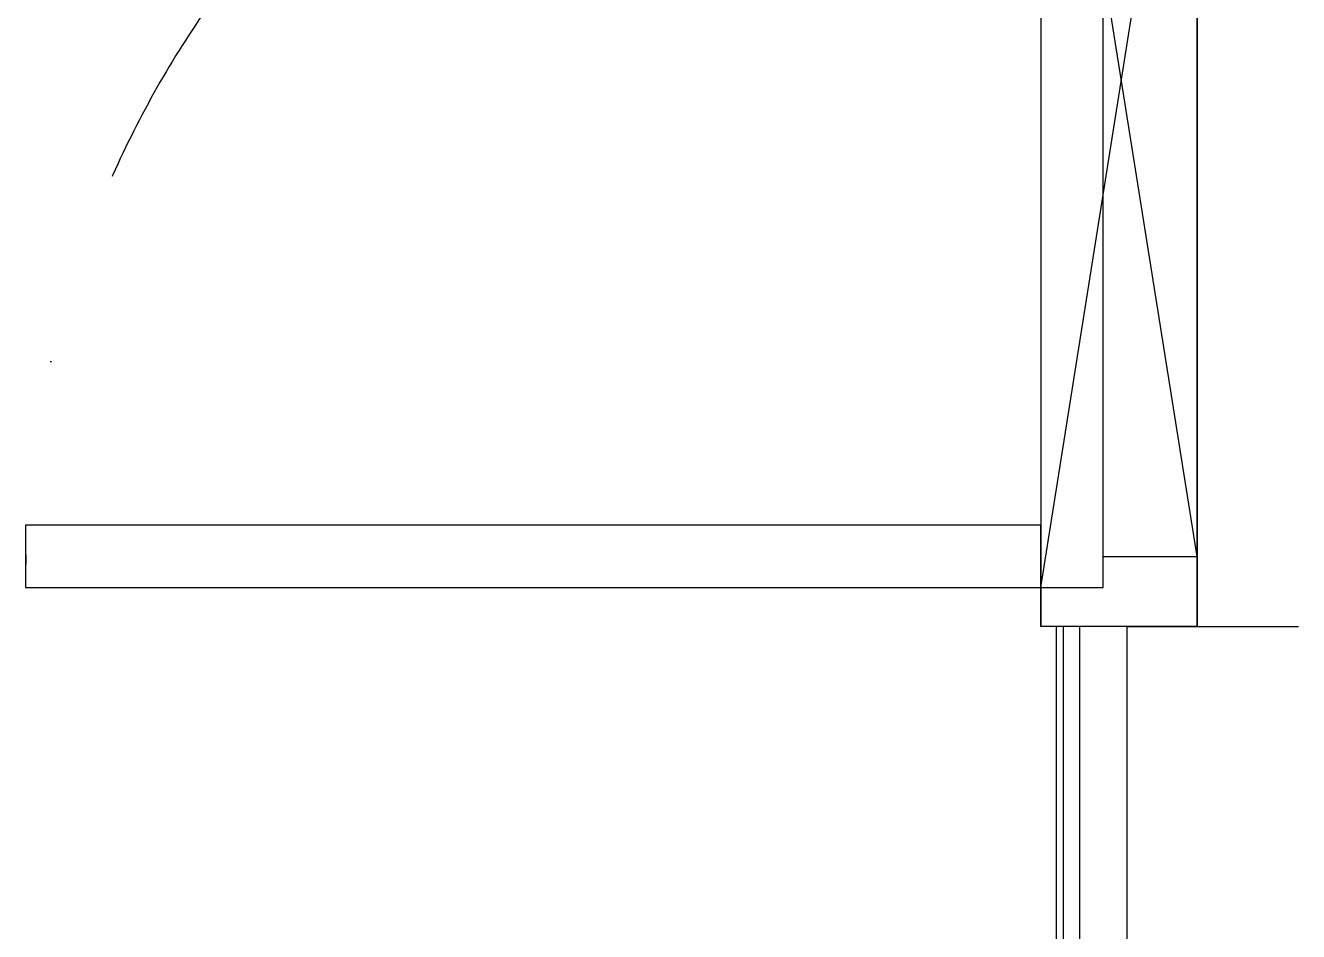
# Model space of a CAD drawing. Header units: millimetres. Extents: x -33000 to 294000, y 0 to 42408.
# Drawn here: x 57061 to 57876, y 8484 to 9065 of the extents above; entities that cross this region are included whole.
import ezdxf

# ---------------------------------------------------------------- set-up
doc = ezdxf.new("R2010")
doc.units = ezdxf.units.MM
doc.header["$LTSCALE"] = 50
doc.linetypes.add('DASHDOTX2', pattern=[2, 1, -0.5, 0, -0.5])
doc.layers.add('arch', color=8, linetype='Continuous')

msp = doc.modelspace()

# ---------------------------------------------------------------- linework, layer by layer
at = {"layer": 'arch', "linetype": 'Continuous', "ltscale": 4}
for p, q in [((57711.21, 9379.6), (57711.21, 8679.6)), ((57811.21, 8679.6), (57811.21, 9379.6)), ((57751.21, 8704.6), (57751.21, 9354.6)), ((57061.21, 8744.6), (57061.21, 8704.6)), ((57711.21, 8744.6), (57061.21, 8744.6)), ((57711.21, 8704.6), (57711.21, 8744.6)), ((57751.21, 8704.6), (57751.21, 8724.6)), ((57751.21, 8724.6), (57811.21, 8724.6)), ((57811.21, 8724.6), (57811.21, 8679.6)), ((57061.21, 8704.6), (57711.21, 8704.6)), ((57711.21, 8679.6), (57711.21, 8704.6)), ((57711.21, 8704.6), (57751.21, 8704.6)), ((57811.21, 8679.6), (57711.21, 8679.6))]:
    msp.add_line(p, q, dxfattribs=at)
at = {"layer": 'arch'}
for p, q in [((57711.21, 9354.6), (57711.21, 8704.6)), ((57811.21, 8724.6), (57711.21, 9354.6)), ((57711.21, 8704.6), (57811.21, 9334.6)), ((57811.21, 9334.6), (57811.21, 8724.6)), ((57721.21, 8149.6), (57721.21, 8679.6)), ((57725.71, 8145.1), (57725.71, 8679.6)), ((57736.21, 8134.6), (57736.21, 8679.6)), ((57766.21, 8679.6), (57766.21, 8104.6)), ((57766.21, 8679.6), (57876.21, 8679.6))]:
    msp.add_line(p, q, dxfattribs=at)
at = {"layer": 'arch', "linetype": 'DASHDOTX2', "ltscale": 5}
msp.add_arc((57711.21, 8704.6), 650, 90, 180, dxfattribs=at)

doc.saveas('drawing.dxf')
